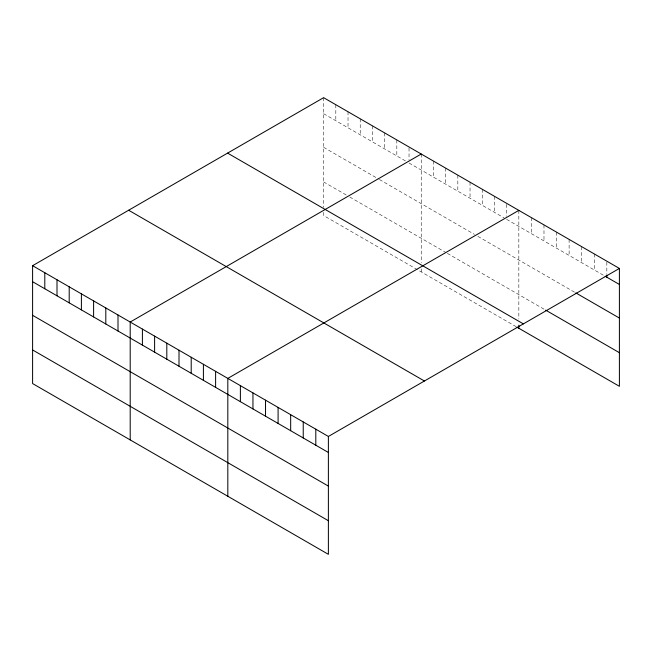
<?xml version="1.0" encoding="UTF-8"?>
<svg xmlns="http://www.w3.org/2000/svg" width="652" height="652" viewBox="0 0 652 652"><rect width="100%" height="100%" fill="white"/><g stroke="black" fill="none" stroke-linecap="round" stroke-linejoin="round"><path stroke-width="0.49" stroke-dasharray="3.26 2.44" d="M323.62 113.692L406.416 161.492M409.032 163.008L504.02 217.85M506.637 219.357L603.475 275.266M323.62 147.303L378.527 179.007M379.399 179.512L474.387 234.353M477.875 236.366L574.982 292.43M323.62 181.932L346.285 195.021M349.765 197.034L445.634 252.373M447.37 253.383L543.98 309.154M516.221 326.742L323.62 215.543L323.62 211.476M606.833 262.177L606.833 274.199M594.257 253.921L594.257 269.944M581.69 246.66L581.69 262.691M569.114 239.406L569.114 255.429M556.547 232.145L556.547 248.176M543.98 224.891L543.98 240.914M531.404 217.629L531.404 233.66M518.837 210.376L518.837 319.089M506.637 204.329L506.637 216.35M494.436 196.285L494.436 212.316M482.236 189.243L482.236 205.266M470.035 182.193L470.035 198.224M457.834 175.152L457.834 191.183M445.634 168.11L445.634 184.141M433.433 161.06L433.433 177.091M421.233 154.019L421.233 262.732M421.233 268.844L421.233 271.9M409.032 147.98L409.032 160.001M396.823 139.935L396.823 155.958M384.623 132.886L384.623 148.917M372.422 125.844L372.422 141.875M360.222 118.803L360.222 134.825M348.021 111.753L348.021 127.784M335.821 104.711L335.821 120.742M323.62 97.67L323.62 207.401"/><path stroke-width="0.98" d="M32.6 265.69L328.38 436.457L328.38 554.33L32.6 383.563L32.6 265.69L323.62 97.67L619.4 268.437L619.4 386.31L517.093 327.247M421.233 154.019L130.204 322.039L130.204 439.921M518.837 210.376L227.817 378.396L227.817 496.27M328.38 436.457L619.4 268.437M605.154 276.236L619.4 284.459M575.822 292.911L619.4 318.07M545.651 310.124L619.4 352.699M227.589 153.114L523.36 323.881M128.64 210.237L424.411 381.004M32.6 281.713L328.38 452.48M32.6 315.323L328.38 486.09M32.6 349.953L328.38 520.72M606.833 275.201L606.833 277.206M518.837 325.193L518.837 328.249M315.804 429.195L315.804 445.226M303.237 421.942L303.237 437.965M290.67 414.68L290.67 430.711M278.094 407.427L278.094 423.45M265.527 400.165L265.527 416.196M252.952 392.911L252.952 408.934M240.384 385.65L240.384 401.681M215.608 371.347L215.608 387.378M203.408 364.305L203.408 380.336M191.207 357.263L191.207 373.286M179.007 350.214L179.007 366.245M166.806 343.172L166.806 359.203M154.605 336.13L154.605 352.161M142.405 329.081L142.405 345.112M118.004 314.998L118.004 331.029M105.803 307.956L105.803 323.979M93.603 300.906L93.603 316.937M81.402 293.865L81.402 309.896M69.202 286.823L69.202 302.846M57.001 279.773L57.001 295.804M44.801 272.732L44.801 288.763"/></g></svg>
